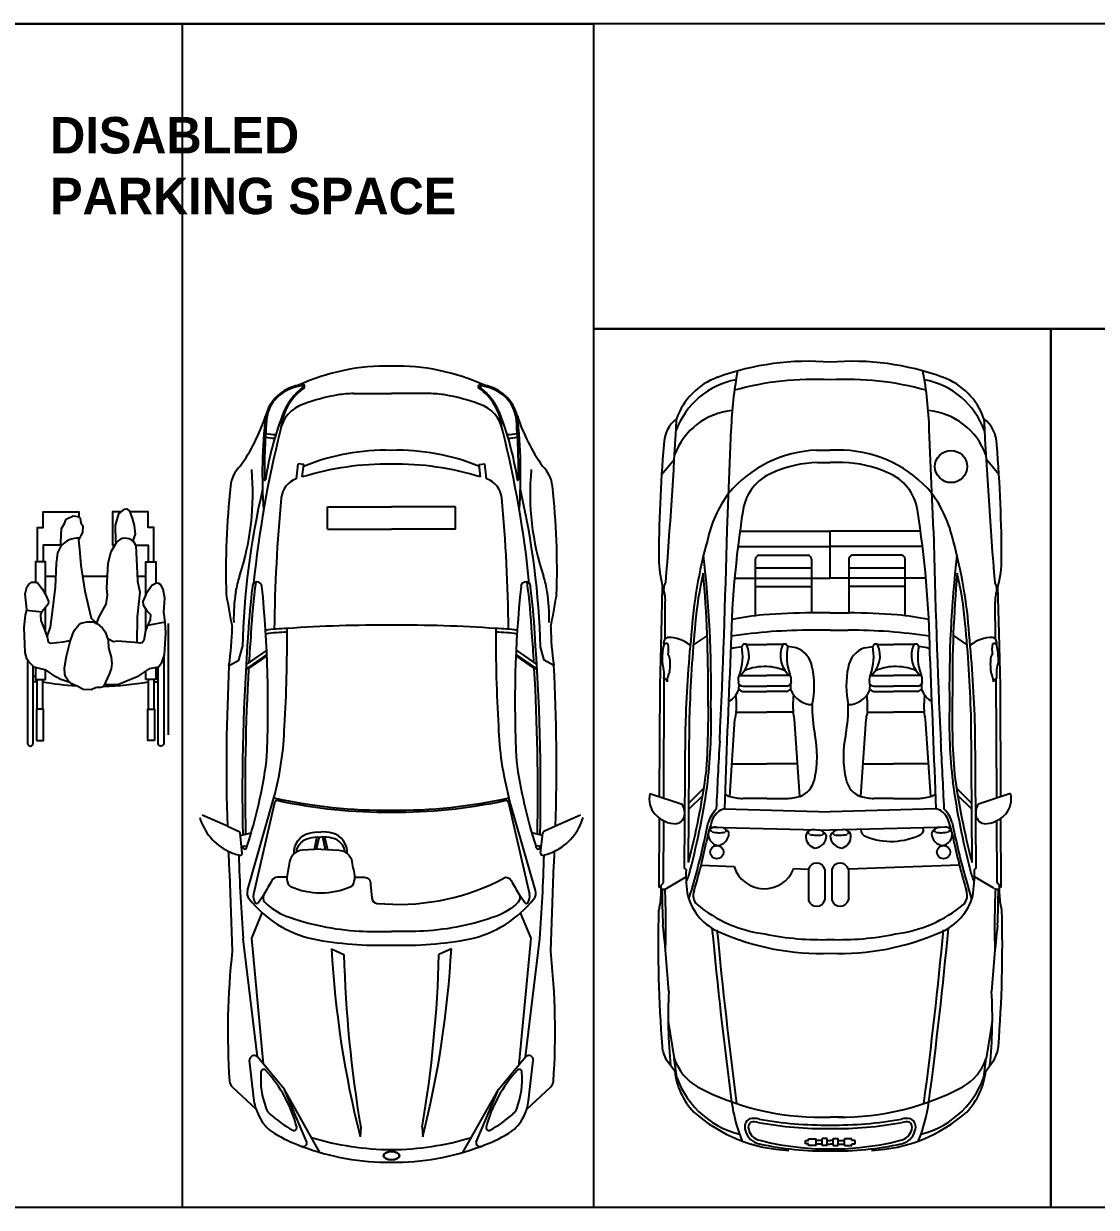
# Model space of a CAD drawing. Header units: inches. Extents: x 484217 to 497210, y -26946 to -21493.
# Drawn here: x 491045 to 491280.5, y -23267.5 to -23007.7 of the extents above; entities that cross this region are included whole.
import ezdxf

# ---------------------------------------------------------------- set-up
doc = ezdxf.new("R2010")
doc.units = ezdxf.units.IN
doc.header["$LTSCALE"] = 20
doc.header["$MEASUREMENT"] = 0
for name, color, linetype in [('ceco.net 217 Nissan Z350 - top', 145, 'Continuous'), ('ceco.net 92', 9, 'Continuous'), ('Parking', 7, 'Continuous')]:
    doc.layers.add(name, color=color, linetype=linetype)
doc.styles.get("Standard").update_dxf_attribs({"font": ''})
doc.styles.get('Standard').set_extended_font_data('MicrogrammaSSi', bold=True)

msp = doc.modelspace()

# ---------------------------------------------------------------- linework, layer by layer
at = {"color": 0}
for p, q in [((491049.32, -23122.23), (491049.32, -23122.29)), ((491072.34, -23122.23), (491072.34, -23122.29)), ((491049.81, -23128.98), (491052.13, -23128.98)), ((491057.94, -23128.98), (491063.45, -23128.98)), ((491069.99, -23128.98), (491071.85, -23128.98)), ((491045.66, -23136.49), (491048.99, -23136.81)), ((491072.26, -23139.77), (491076.18, -23139.06)), ((491076.75, -23139.37), (491076.75, -23163.87)), ((491047.6, -23151.01), (491047.11, -23151.01)), ((491048, -23152.23), (491047.11, -23152.23)), ((491047.99, -23158.2), (491047.99, -23151.72)), ((491049.22, -23158.2), (491049.22, -23151.72)), ((491072.44, -23158.2), (491072.44, -23151.72)), ((491073.66, -23158.2), (491073.66, -23151.72)), ((491073.66, -23152.23), (491074.55, -23152.23)), ((491074.06, -23151.01), (491074.55, -23151.01))]:
    msp.add_line(p, q, dxfattribs=at)
for points in [[(491050.19, -23142.22), (491050.95, -23140.21), (491051.35, -23136.81), (491052.04, -23131.4), (491052.23, -23126.24), (491052.5, -23123.91), (491053.19, -23122.59), (491053.19, -23121.52), (491053.32, -23118.53), (491054.01, -23117.44), (491054.34, -23116.49), (491055.91, -23115.8), (491056.95, -23115.93), (491057.42, -23116.3), (491057.55, -23117.31), (491058.05, -23117.97), (491057.93, -23119.42), (491057.61, -23120.07), (491057.05, -23121.14), (491057.3, -23123.09), (491057.61, -23126.68), (491058.43, -23132.34), (491059.88, -23138.26), (491060.7, -23139.07), (491061.01, -23139.45), (491061.64, -23137.91), (491063.11, -23135.18), (491063.43, -23133.16), (491063.32, -23131.62), (491063.59, -23126.18), (491064.22, -23123.6), (491065.42, -23121.65), (491065.23, -23121.33), (491065.18, -23117.91), (491065.42, -23117.11), (491065.92, -23115.34), (491067.18, -23114.34), (491067.71, -23114.26), (491068.28, -23114.71), (491068.88, -23116.25), (491069.29, -23117.9), (491069.48, -23119.76), (491068.97, -23121.21), (491069.67, -23122.28), (491069.98, -23128.32), (491069.99, -23130.11), (491070.56, -23132.53), (491069.93, -23137.95), (491069.84, -23143.61)], [(491048.09, -23125.86), (491048.09, -23118.31), (491049.32, -23118.31), (491049.32, -23114.88), (491057.15, -23114.88), (491057.15, -23116.09)], [(491066.5, -23114.88), (491064.5, -23114.88), (491064.5, -23122.23), (491065.06, -23122.23)], [(491073.57, -23125.86), (491073.57, -23118.31), (491072.34, -23118.31), (491072.34, -23114.88), (491068.34, -23114.88)], [(491053.19, -23122.23), (491049.32, -23122.23), (491049.32, -23125.86)], [(491069.63, -23122.23), (491072.34, -23122.23), (491072.34, -23125.86)], [(491049.81, -23133.09), (491049.81, -23125.86), (491047.6, -23125.86), (491047.6, -23130.36)], [(491071.85, -23133.05), (491071.85, -23125.86), (491074.06, -23125.86), (491074.06, -23130.6)], [(491055.16, -23152.32), (491053.19, -23151.69), (491052.08, -23151.14), (491049.94, -23149.62), (491047.34, -23148.98), (491046.16, -23147.82), (491045.74, -23147.17), (491045.34, -23145.75), (491045.15, -23140.26), (491045.4, -23137.56), (491045.72, -23136.3), (491045.34, -23132.9), (491045.71, -23131.46), (491046.16, -23130.76), (491046.81, -23130.36), (491047.8, -23130.35), (491048.17, -23130.57), (491049.12, -23131.77), (491049.94, -23133.34), (491050.49, -23134.6), (491050.38, -23135.17), (491049.43, -23136.3), (491048.93, -23136.93), (491048.71, -23137.51), (491048.77, -23138.74), (491049.82, -23141.32), (491050.25, -23142.6), (491050.38, -23143.42), (491050.95, -23143.73), (491053.72, -23143.42), (491054.78, -23143.23), (491055.28, -23143.23)], [(491062.8, -23152.71), (491063.3, -23152.77), (491065.86, -23152.7), (491070.34, -23150.87), (491072.73, -23149.3), (491074.62, -23148.92), (491075.37, -23147.95), (491075.94, -23146.31), (491076.22, -23141.42), (491076.13, -23139.01), (491075.81, -23136.93), (491076, -23133.85), (491075.63, -23131.85), (491075.12, -23130.89), (491074.55, -23130.57), (491074.04, -23130.6), (491073.17, -23131.08), (491071.91, -23132.9), (491071.22, -23134.6), (491071.29, -23135.28), (491072.04, -23136.62), (491072.6, -23137.12), (491072.86, -23137.44), (491072.77, -23138.6), (491072.06, -23140.22), (491071.79, -23141.02), (491071.41, -23143.1), (491071.07, -23143.62), (491070.6, -23143.73), (491069.46, -23143.54), (491065.61, -23143.29), (491064.73, -23143.42), (491063.53, -23142.79)], [(491049.81, -23141.27), (491049.81, -23135.86)], [(491071.85, -23140.83), (491071.85, -23136.28)], [(491058.12, -23153.9), (491057.06, -23153.33), (491055.59, -23152.62), (491054.9, -23152.07), (491054.28, -23151.16), (491054.06, -23150.49), (491053.96, -23149.11), (491054.4, -23146.57), (491055.22, -23143.35), (491055.79, -23141.65), (491056.19, -23140.85), (491057.11, -23139.7), (491057.67, -23139.33), (491058.87, -23139.07), (491060.39, -23139.07), (491061.14, -23139.39), (491062.33, -23140.43), (491062.9, -23141.23), (491063.59, -23143.04), (491063.66, -23144.74), (491064.22, -23146.82), (491064.4, -23148.2), (491064.22, -23149.36), (491063.83, -23150.53), (491062.61, -23153.09), (491062.46, -23153.27), (491061.95, -23153.47), (491061.18, -23153.46), (491060.82, -23153.52), (491059.82, -23153.96), (491058.12, -23153.9)], [(491047.6, -23149.04), (491047.6, -23151.72), (491049.81, -23151.72)], [(491049.81, -23151.72), (491049.81, -23149.58)], [(491074.06, -23149.03), (491074.06, -23151.72), (491071.85, -23151.72)], [(491071.85, -23151.72), (491071.85, -23149.88)]]:
    msp.add_lwpolyline(points, dxfattribs=at)
for points in [[(491045.89, -23147.4), (491045.89, -23165.71, 1), (491047.11, -23165.71), (491047.11, -23148.76, 1)], [(491075.77, -23146.81), (491075.77, -23165.71, -1), (491074.55, -23165.71), (491074.55, -23148.93, -1)]]:
    msp.add_lwpolyline(points, format="xyb", dxfattribs=at)
for points in [[(491047.88, -23165.06), (491049.35, -23165.06), (491049.35, -23158.2), (491047.88, -23158.2)], [(491073.77, -23165.06), (491072.3, -23165.06), (491072.3, -23158.2), (491073.77, -23158.2)]]:
    msp.add_lwpolyline(points, close=True, dxfattribs=at)
for centre, radius, start, end in [((491057.09, -23125.82), 5.18, 88.371, 138.7437), ((491067.35, -23123.24), 2.55, 48.5827, 139.3844), ((491060.88, -23084.82), 68.38, 260.1799, 266.3301), ((491060.88, -23084.82), 68.38, 271.3819, 279.73)]:
    msp.add_arc(centre, radius, start, end, dxfattribs=at)
at = {"layer": 'ceco.net 217 Nissan Z350 - top'}
for p, q in [((491117.46, -23088.94), (491125.77, -23088.94)), ((491134.09, -23088.94), (491125.77, -23088.94)), ((491104.92, -23107.66), (491105.31, -23104.37)), ((491106.52, -23104.52), (491105.31, -23104.37)), ((491106.2, -23107.24), (491106.52, -23104.52)), ((491145.03, -23104.52), (491146.24, -23104.37)), ((491145.35, -23107.24), (491145.03, -23104.52)), ((491146.63, -23107.66), (491146.24, -23104.37)), ((491111.75, -23118.68), (491111.75, -23113.8)), ((491111.75, -23113.8), (491125.77, -23113.8)), ((491139.8, -23113.8), (491125.77, -23113.8)), ((491139.8, -23118.68), (491139.8, -23113.8)), ((491111.75, -23118.68), (491125.77, -23118.68)), ((491139.8, -23118.68), (491125.77, -23118.68)), ((491098.4, -23145.27), (491093.85, -23148.41)), ((491153.15, -23145.27), (491157.7, -23148.41)), ((491098.44, -23146.23), (491093.79, -23149.44)), ((491098.45, -23146.5), (491094.41, -23149.3)), ((491153.1, -23146.5), (491157.14, -23149.3)), ((491153.11, -23146.23), (491157.76, -23149.44)), ((491094.41, -23149.3), (491093.79, -23149.44)), ((491157.14, -23149.3), (491157.76, -23149.44)), ((491094.15, -23198), (491099.98, -23177.64)), ((491100.11, -23178.73), (491095.47, -23198.81)), ((491151.44, -23178.73), (491156.08, -23198.81)), ((491157.4, -23198), (491151.57, -23177.64)), ((491089.75, -23183.92), (491084.24, -23181.47)), ((491167.31, -23181.47), (491161.8, -23183.92)), ((491089.75, -23183.92), (491092.31, -23185.05)), ((491161.8, -23183.92), (491159.24, -23185.05)), ((491093.02, -23189.85), (491092.54, -23185.38)), ((491092.61, -23185.97), (491094.98, -23185.38)), ((491109.41, -23186.26), (491108.8, -23189.04)), ((491109.87, -23186.26), (491109.26, -23189.01)), ((491110.63, -23186.26), (491111.24, -23189.01)), ((491111.09, -23186.26), (491111.7, -23189.04)), ((491158.94, -23185.97), (491156.57, -23185.38)), ((491158.53, -23189.85), (491159, -23185.38)), ((491092.85, -23188.24), (491094.11, -23188.23)), ((491158.7, -23188.24), (491157.44, -23188.23)), ((491090.2, -23194.35), (491090.2, -23194.35)), ((491090.2, -23194.35), (491090.81, -23211.31)), ((491160.74, -23211.31), (491161.34, -23194.35)), ((491161.34, -23194.35), (491161.34, -23194.35)), ((491096.52, -23200.68), (491097.75, -23198.91)), ((491155.03, -23200.68), (491153.8, -23198.91)), ((491095.11, -23208.44), (491097.42, -23202.91)), ((491156.43, -23208.44), (491154.13, -23202.91)), ((491096.34, -23234.49), (491093.23, -23208.64)), ((491097.71, -23236.14), (491095.11, -23208.44)), ((491153.84, -23236.14), (491156.43, -23208.44)), ((491155.21, -23234.49), (491158.32, -23208.64)), ((491112.63, -23210.79), (491115.34, -23212.05)), ((491138.92, -23210.79), (491136.2, -23212.05)), ((491095.66, -23244.14), (491094.63, -23235.32)), ((491102.27, -23241.65), (491096.34, -23234.49)), ((491149.28, -23241.65), (491155.21, -23234.49)), ((491155.89, -23244.14), (491156.92, -23235.32)), ((491090.86, -23241.2), (491096.06, -23246.01)), ((491107.19, -23253.21), (491102.27, -23241.65)), ((491110.08, -23255.51), (491102.27, -23241.65)), ((491141.47, -23255.51), (491149.28, -23241.65)), ((491144.36, -23253.21), (491149.28, -23241.65)), ((491155.48, -23246.01), (491160.69, -23241.2)), ((491119.02, -23249.95), (491118.91, -23252.04)), ((491132.52, -23249.95), (491132.63, -23252.04))]:
    msp.add_line(p, q, dxfattribs=at)
for points in [[(491145.25, -23086.99, -0.025591), (491146.17, -23087.1, -0.019947)], [(491104.43, -23189.98, -0.358011), (491107.72, -23185.39, -0.087142), (491110.25, -23185.17)], [(491104.9, -23189.56, -0.316561), (491107.72, -23186.51, -0.087142), (491110.25, -23186.29)], [(491116.06, -23189.98, 0.358011), (491112.78, -23185.39, 0.087142), (491110.25, -23185.17)], [(491115.6, -23189.56, 0.316561), (491112.78, -23186.51, 0.087142), (491110.25, -23186.29)], [(491110.25, -23188.96), (491106.25, -23189.17, 0.352581), (491103.39, -23191.73, -0.008047), (491102.77, -23195.11), (491100.72, -23195.11, 0.270521), (491099.49, -23195.83, -0.000614), (491097.75, -23198.91, 0.331797), (491097.96, -23200.55, 0.11427), (491102.67, -23203.62, 0.074246), (491118.65, -23206.9, 0.021686), (491125.77, -23206.98, 0.021686)], [(491110.25, -23188.96), (491114.24, -23189.17, -0.352581), (491117.11, -23191.73, 0.008047), (491117.73, -23195.11), (491119.78, -23195.11)], [(491119.78, -23195.11, -0.460181), (491121.19, -23196.6), (491121.47, -23199.66, 0.361883), (491122.65, -23200.84, 0.136022), (491149.05, -23196.06, 0.015575)], [(491149.05, -23196.06), (491150.83, -23195.11, -0.270521), (491152.05, -23195.83, 0.000614), (491153.8, -23198.91, -0.331797), (491153.59, -23200.55, -0.11427), (491148.88, -23203.62, -0.074246), (491132.9, -23206.9, -0.021686), (491125.77, -23206.98)], [(491096.06, -23246.01, -0.046528), (491095.66, -23244.14)]]:
    msp.add_lwpolyline(points, format="xyb", dxfattribs=at)
for points in [[(491090.11, -23148.6), (491092.26, -23147.46), (491093.07, -23144.56)], [(491161.44, -23148.6), (491159.29, -23147.46), (491158.48, -23144.56)]]:
    msp.add_lwpolyline(points, dxfattribs=at)
for centre, radius, start, end in [((491124.75, -23129.62), 46.73, 88.7466, 114.4933), ((491126.8, -23129.62), 46.73, 65.5067, 91.2534), ((491106.94, -23096.03), 9.06, 99.9041, 166.3752), ((491107.07, -23096.41), 9.2, 95.9051, 139.5878), ((491113.65, -23097.65), 12.2, 125.5257, 173.823), ((491114.37, -23098.2), 13.33, 127.4553, 156.508), ((491106.94, -23096.03), 9.06, 94.0403, 99.9041), ((491106.14, -23087.46), 0.203, 307.4553, 95.9051), ((491106.33, -23087.39), 0.407, 305.5257, 94.0403), ((491145.22, -23087.39), 0.407, 85.9597, 234.4743), ((491137.9, -23097.65), 12.2, 6.177, 54.4743), ((491145.41, -23087.46), 0.203, 84.0949, 232.5447), ((491137.18, -23098.2), 13.33, 23.492, 52.5447), ((491144.48, -23096.41), 9.2, 40.4122, 84.0949), ((491144.61, -23096.03), 9.06, 13.6248, 80.0959), ((491106.4, -23095.47), 8.09, 141.6225, 169.9734), ((491121.5, -23132.74), 44.14, 99.7499, 109.876), ((491117.46, -23109.27), 20.33, 90, 99.7499), ((491134.09, -23109.27), 20.33, 80.2501, 90), ((491130.05, -23132.74), 44.14, 70.124, 80.2501), ((491145.15, -23095.47), 8.09, 10.0266, 38.3775), ((491166.8, -23118.33), 69.48, 158.5248, 171.3592), ((491108.74, -23098.39), 7.5, 107.4846, 170.5223), ((491142.81, -23098.39), 7.5, 9.4777, 72.5154), ((491084.75, -23118.33), 69.48, 8.6408, 21.4752), ((491058.44, -23080.77), 41.8, 324.7755, 341.7013), ((491208.89, -23106.45), 111.47, 173.5323, 184.1267), ((491224.5, -23105.77), 126.61, 174.694, 180.9527), ((491027.05, -23105.77), 126.61, 359.0473, 5.306), ((491042.66, -23106.45), 111.47, 355.8733, 6.4677), ((491193.11, -23080.77), 41.8, 198.2987, 215.2245), ((491333.22, -23154.82), 238.94, 166.0343, 174.1895), ((491101.22, -23081.02), 17.76, 259.8693, 266.5027), ((491101.22, -23081.02), 16.94, 259.5486, 267.1496), ((490918.33, -23154.82), 238.94, 5.8105, 13.9657), ((491150.32, -23081.02), 16.94, 272.8504, 280.4514), ((491150.32, -23081.02), 17.76, 273.4973, 280.1307), ((491124.39, -23148.25), 46.87, 88.3019, 112.4712), ((491127.16, -23148.25), 46.87, 67.5288, 91.6981), ((491097.34, -23109.92), 6.93, 133.2966, 174.4955), ((491038.4, -23110.96), 56.94, 341.493, 5.3704), ((491124.92, -23167.66), 63.25, 89.2268, 107.2211), ((491126.63, -23167.66), 63.25, 72.7789, 90.7732), ((491213.15, -23110.96), 56.94, 174.6296, 198.507), ((491154.21, -23109.92), 6.93, 5.5045, 46.7034), ((491098.01, -23107.87), 0.102, 180.9527, 351.3592), ((491106.42, -23112.3), 4.88, 108.4757, 174.5355), ((491124.92, -23167.66), 63.25, 108.4365, 108.4757), ((491126.63, -23167.66), 63.25, 71.5243, 71.5635), ((491145.13, -23112.3), 4.88, 5.4645, 71.5243), ((491153.54, -23107.87), 0.102, 188.6408, 359.0473), ((491254.91, -23127.71), 165.49, 173.5977, 181.8724), ((491264.07, -23148.77), 171.05, 166.8904, 178.5895), ((490987.48, -23148.77), 171.05, 1.4105, 13.1096), ((490996.64, -23127.71), 165.49, 358.1276, 6.4023), ((491435.62, -23143.79), 335.58, 174.5355, 179.4658), ((490815.92, -23143.79), 335.58, 0.5342, 5.4645), ((491111.67, -23135.49), 20.33, 161.493, 171.3658), ((491139.88, -23135.49), 20.33, 8.6342, 18.507), ((491130.48, -23138.34), 39.35, 171.3658, 181.1753), ((491240.75, -23149.8), 146.67, 172.7976, 176.78), ((491241.36, -23149.8), 146.67, 172.3693, 176.78), ((491096.29, -23131.33), 1.05, 4.2807, 184.2807), ((490851.11, -23156.92), 247.56, 357.0673, 5.9516), ((491400.44, -23156.92), 247.56, 174.0484, 182.9327), ((491155.26, -23131.33), 1.05, 355.7193, 175.7193), ((491010.19, -23149.8), 146.67, 3.22, 7.6307), ((491010.8, -23149.8), 146.67, 3.22, 7.2024), ((491121.07, -23138.34), 39.35, 358.8247, 8.6342), ((493113.78, -22771.12), 2056.39, 190.13882, 190.34053), ((489137.12, -22771), 2057.05, 349.65951, 349.86115), ((491040.25, -23140.33), 50.53, 350.578, 0.0994), ((491123.36, -23426.38), 286.61, 89.5164, 94.0995), ((491128.19, -23426.38), 286.61, 85.9005, 90.4836), ((491211.3, -23140.33), 50.53, 179.9006, 189.422), ((491563.61, -23176.29), 470.58, 175.7675, 181.1621), ((491564.22, -23176.29), 470.58, 175.7675, 176.5495), ((491103.24, -23172.62), 32.12, 90.6726, 99.1168), ((491103.24, -23172.62), 31.31, 90.6802, 99.2602), ((490792.05, -23142.97), 310.82, 356.5007, 0.4537), ((491459.5, -23142.97), 310.82, 179.5463, 183.4993), ((491148.31, -23172.62), 32.12, 80.8832, 89.3274), ((491148.31, -23172.62), 31.31, 80.7398, 89.3198), ((490687.33, -23176.29), 470.58, 3.4505, 4.2325), ((490687.94, -23176.29), 470.58, 358.8379, 4.2325), ((491515.54, -23170.56), 426, 177.0446, 181.7963), ((491564.22, -23176.29), 470.58, 176.711, 181.1438), ((490687.33, -23176.29), 470.58, 358.8562, 3.289), ((490736.01, -23170.56), 426, 358.2037, 2.9554), ((491034.58, -23159.98), 67.74, 344.884, 358.3444), ((491216.97, -23159.98), 67.74, 181.6556, 195.116), ((490986.62, -23153.97), 112.82, 342.3221, 352.0432), ((491264.93, -23153.97), 112.82, 187.9568, 197.6779), ((491124.8, -23065.51), 114.89, 257.5192, 270.486), ((491100.71, -23178.87), 0.61, 77.9589, 166.9841), ((491124.8, -23065.91), 114.89, 257.9589, 270.486), ((491126.75, -23065.51), 114.89, 269.514, 282.4808), ((491126.75, -23065.91), 114.89, 269.514, 282.0411), ((491150.84, -23178.87), 0.61, 13.0159, 102.0411), ((491095.18, -23178.61), 11.98, 196.2112, 244.1117), ((491156.36, -23178.61), 11.98, 295.8883, 343.7888), ((491092.14, -23185.42), 0.407, 6.0515, 66.0281), ((491159.41, -23185.42), 0.407, 113.9719, 173.9485), ((491095.18, -23178.61), 11.98, 244.1117, 257.1585), ((491515.54, -23170.56), 426, 182.532, 183.201), ((491563.61, -23176.29), 470.58, 181.4548, 181.4893), ((491093.59, -23188.51), 0.407, 181.4893, 342.1051), ((490986.62, -23153.97), 112.82, 342.1051, 342.3221), ((491264.93, -23153.97), 112.82, 197.6779, 197.8949), ((491157.96, -23188.51), 0.407, 197.8949, 358.5107), ((490687.94, -23176.29), 470.58, 358.5107, 358.5452), ((491156.36, -23178.61), 11.98, 282.8415, 295.8883), ((490736.01, -23170.56), 426, 356.799, 357.468), ((491455.98, -23180.2), 363.87, 181.5779, 184.4821), ((491092.61, -23189.89), 0.407, 257.1585, 6.0515), ((490795.56, -23180.2), 363.87, 355.5179, 358.4221), ((491158.94, -23189.89), 0.407, 173.9485, 282.8415), ((491106.25, -23195.11), 3.48, 180, 208.5339), ((491103.91, -23196.39), 0.813, 208.5339, 246.162), ((491110.25, -23182.03), 16.5, 246.162, 293.838), ((491116.59, -23196.39), 0.813, 293.838, 331.4661), ((491114.25, -23195.11), 3.48, 331.4661, 0), ((491096.1, -23198.56), 2.03, 164.0101, 218.3433), ((491114.01, -23184.39), 24.87, 218.3433, 257.2458), ((491097.7, -23199.33), 2.29, 166.9841, 216.4286), ((491137.53, -23184.39), 24.87, 282.7542, 321.6567), ((491153.85, -23199.33), 2.29, 323.5714, 13.0159), ((491155.45, -23198.56), 2.03, 321.6567, 15.9899), ((491096.19, -23200.44), 0.407, 216.4286, 325.1391), ((491155.36, -23200.44), 0.407, 214.8609, 323.5714), ((491123.46, -23129.29), 80.75, 259.34, 271.642), ((491128.09, -23129.29), 80.75, 268.358, 280.66), ((491252.02, -23228.99), 162.17, 173.7429, 183.8369), ((491327.72, -23199.11), 215.41, 183.1086, 194.2224), ((491384.01, -23205.1), 268.75, 181.4821, 189.6074), ((490867.54, -23205.1), 268.75, 350.3926, 358.5179), ((490923.83, -23199.11), 215.41, 345.7776, 356.8914), ((490999.53, -23228.99), 162.17, 356.1631, 6.2571), ((491095.64, -23235.23), 1.02, 46.6747, 185.0064), ((491155.91, -23235.23), 1.02, 354.9936, 133.3253), ((491114.81, -23239.41), 17.75, 174.9509, 201.4207), ((491097.73, -23237.9), 0.61, 42.5307, 174.9509), ((491076.36, -23257.51), 29.61, 14.8524, 42.5307), ((491175.19, -23257.51), 29.61, 137.4693, 165.1476), ((491136.74, -23239.41), 17.75, 338.5793, 5.0491), ((491153.82, -23237.9), 0.61, 5.0491, 137.4693), ((491092.24, -23239.7), 2.03, 183.8369, 227.2292), ((491159.31, -23239.7), 2.03, 312.7708, 356.1631), ((491145.66, -23242.91), 10.3, 342.4749, 353.1305), ((491105.89, -23242.91), 10.3, 197.5251, 223.6542), ((491101.12, -23244.78), 3.05, 201.4207, 228.3489), ((491150.43, -23244.78), 3.05, 311.6511, 338.5793), ((491145.66, -23242.91), 10.3, 316.3458, 342.4749), ((491117.61, -23226.24), 27.87, 228.3489, 240.9818), ((491133.94, -23226.24), 27.87, 299.0182, 311.6511), ((491103.73, -23244.97), 7.32, 223.6542, 239.3683), ((491118.69, -23219.71), 36.68, 239.3683, 249.9403), ((491104.39, -23250.07), 0.61, 240.9818, 14.8524), ((491132.86, -23219.71), 36.68, 290.0597, 300.6317), ((491147.16, -23250.07), 0.61, 165.1476, 299.0182), ((491147.82, -23244.97), 7.32, 300.6317, 316.3458), ((491106.4, -23253.4), 0.813, 248.9914, 13.5083), ((491124.76, -23205.58), 52.04, 248.9914, 271.1113), ((491126.4, -23191.48), 63.41, 253.3447, 269.432), ((491125.15, -23191.48), 63.41, 270.568, 286.6553), ((491126.78, -23205.58), 52.04, 268.8887, 291.0086), ((491145.15, -23253.4), 0.813, 166.4917, 291.0086)]:
    msp.add_arc(centre, radius, start, end, dxfattribs=at)
at = {"layer": 'ceco.net 217 Nissan Z350 - top', "extrusion": (0, 0, -1)}
msp.add_ellipse((491125.77, -23256.22), major_axis=(-1.74, 0), ratio=0.521468, dxfattribs=at)
at = {"layer": 'ceco.net 217 Nissan Z350 - top'}
msp.add_ellipse((491125.77, -23256.22), major_axis=(1.74, 0), ratio=0.521468, dxfattribs=at)
at = {"layer": 'ceco.net 92', "linetype": 'ByBlock', "ltscale": 0.4}
for p, q in [((491199.44, -23118.89), (491200.35, -23096.81)), ((491244.77, -23118.89), (491243.86, -23096.81)), ((491219.12, -23101.38), (491222.11, -23101.38)), ((491225.09, -23101.38), (491222.11, -23101.38)), ((491185.07, -23106.7), (491187.88, -23103.32)), ((491259.14, -23106.7), (491256.33, -23103.32)), ((491219.33, -23104.05), (491222.11, -23104.05)), ((491224.88, -23104.05), (491222.11, -23104.05)), ((491202.26, -23119.16), (491222.11, -23119.16)), ((491241.95, -23119.16), (491222.11, -23119.16)), ((491222.11, -23129.42), (491222.11, -23119.16)), ((491201.83, -23122.53), (491222.11, -23122.53)), ((491206.41, -23124.43), (491217.26, -23124.43)), ((491242.38, -23122.53), (491222.11, -23122.53)), ((491237.8, -23124.43), (491226.95, -23124.43)), ((491205.67, -23137.69), (491205.67, -23125.3)), ((491205.67, -23127.2), (491217.99, -23127.2)), ((491217.99, -23125.3), (491217.99, -23137.06)), ((491226.22, -23125.3), (491226.22, -23137.06)), ((491226.22, -23127.2), (491238.54, -23127.2)), ((491238.54, -23137.69), (491238.54, -23125.3)), ((491201.11, -23129.42), (491222.11, -23129.42)), ((491243.1, -23129.42), (491222.11, -23129.42)), ((491185.04, -23141.53), (491185.31, -23131.27)), ((491205.67, -23131.31), (491217.99, -23131.31)), ((491238.54, -23131.31), (491226.22, -23131.31)), ((491259.17, -23141.53), (491258.9, -23131.27)), ((491185.85, -23142.88), (491185.89, -23134.68)), ((491258.36, -23142.88), (491258.32, -23134.68)), ((491222.11, -23137.06), (491217.99, -23137.06)), ((491222.11, -23137.06), (491226.22, -23137.06)), ((491184.75, -23152.98), (491185.04, -23141.53)), ((491192.04, -23144.18), (491195.1, -23142.09)), ((491222.11, -23140.89), (491218.17, -23140.89)), ((491222.11, -23140.89), (491226.04, -23140.89)), ((491252.16, -23144.09), (491249.12, -23141.98)), ((491259.46, -23152.98), (491259.17, -23141.53)), ((491200.84, -23144.75), (491202.68, -23144.44)), ((491203.74, -23143.99), (491208.2, -23143.99)), ((491211.7, -23143.99), (491208.2, -23143.99)), ((491214.61, -23144.75), (491212.77, -23144.44)), ((491229.6, -23144.75), (491231.44, -23144.44)), ((491232.51, -23143.99), (491236.01, -23143.99)), ((491240.47, -23143.99), (491236.01, -23143.99)), ((491243.37, -23144.75), (491241.54, -23144.44)), ((491184.64, -23177.4), (491184.75, -23152.98)), ((491185.56, -23177.71), (491185.67, -23151.45)), ((491202.32, -23150.82), (491208.2, -23150.82)), ((491202.9, -23153.18), (491208.2, -23153.18)), ((491213.12, -23150.82), (491208.2, -23150.82)), ((491212.54, -23153.18), (491208.2, -23153.18)), ((491231.09, -23150.82), (491236.01, -23150.82)), ((491231.67, -23153.18), (491236.01, -23153.18)), ((491241.89, -23150.82), (491236.01, -23150.82)), ((491241.31, -23153.18), (491236.01, -23153.18)), ((491258.65, -23177.71), (491258.54, -23151.45)), ((491259.57, -23177.4), (491259.46, -23152.98)), ((491202.91, -23154.34), (491208.2, -23154.34)), ((491212.53, -23154.34), (491208.2, -23154.34)), ((491231.68, -23154.34), (491236.01, -23154.34)), ((491241.3, -23154.34), (491236.01, -23154.34)), ((491190.97, -23191.87), (491191.19, -23159.55)), ((491200.05, -23177.37), (491201.19, -23160.39)), ((491201.47, -23158.9), (491208.2, -23158.9)), ((491213.98, -23158.9), (491208.2, -23158.9)), ((491215.4, -23177.37), (491214.25, -23160.39)), ((491228.81, -23177.37), (491229.96, -23160.39)), ((491230.23, -23158.9), (491236.01, -23158.9)), ((491242.75, -23158.9), (491236.01, -23158.9)), ((491244.16, -23177.37), (491243.02, -23160.39)), ((491253.24, -23191.87), (491253.02, -23159.55)), ((491190.09, -23193.11), (491190.3, -23162.01)), ((491254.12, -23193.11), (491253.91, -23162.01)), ((491200.53, -23170.23), (491208.2, -23170.23)), ((491214.91, -23170.23), (491208.2, -23170.23)), ((491229.3, -23170.23), (491236.01, -23170.23)), ((491243.68, -23170.23), (491236.01, -23170.23)), ((491182.53, -23176.69), (491189.58, -23179.06)), ((491191.06, -23178.82), (491194.38, -23175.55)), ((491253.15, -23178.82), (491249.83, -23175.55)), ((491261.68, -23176.69), (491254.63, -23179.06)), ((491191.05, -23180.17), (491194.12, -23177.17)), ((491208.2, -23177.81), (491202.9, -23177.81)), ((491208.2, -23177.81), (491212.54, -23177.81)), ((491236.01, -23177.81), (491231.67, -23177.81)), ((491236.01, -23177.81), (491241.31, -23177.81)), ((491253.16, -23180.17), (491250.1, -23177.17)), ((491198.86, -23180.05), (491222.11, -23180.72)), ((491245.35, -23180.05), (491222.11, -23180.72)), ((491184.56, -23197.37), (491184.62, -23182.13)), ((491185.48, -23196.32), (491185.54, -23182.69)), ((491195.7, -23184.11), (491222.11, -23184.76)), ((491248.51, -23184.11), (491222.11, -23184.76)), ((491258.73, -23196.32), (491258.67, -23182.69)), ((491259.65, -23197.37), (491259.59, -23182.13)), ((491190.46, -23193.41), (491190.09, -23193.11)), ((491193.75, -23192.48), (491201.01, -23192.74)), ((491214.08, -23193.21), (491217.32, -23193.32)), ((491217.31, -23193.35), (491217.31, -23200.13)), ((491220.93, -23193.35), (491220.93, -23200.13)), ((491222.47, -23193.35), (491222.47, -23200.13)), ((491250.46, -23192.48), (491226.08, -23193.35)), ((491226.08, -23193.35), (491226.08, -23200.13)), ((491253.75, -23193.41), (491254.12, -23193.11)), ((491184.56, -23197.37), (491185.48, -23196.32)), ((491186.2, -23197.53), (491190.44, -23194.98)), ((491258.01, -23197.53), (491253.77, -23194.98)), ((491259.65, -23197.37), (491258.73, -23196.32)), ((491186.52, -23226.79), (491187.85, -23234.85)), ((491257.69, -23226.79), (491256.36, -23234.85)), ((491187.96, -23237.64), (491186.16, -23235.24)), ((491188.4, -23239), (491187.85, -23234.85)), ((491255.82, -23239), (491256.36, -23234.85)), ((491256.26, -23237.64), (491258.05, -23235.24)), ((491219.24, -23247.75), (491222.11, -23247.75)), ((491224.97, -23247.75), (491222.11, -23247.75)), ((491216.64, -23253.62), (491216.64, -23252.87)), ((491216.64, -23252.87), (491217.33, -23252.87)), ((491217.33, -23253.62), (491216.64, -23253.62)), ((491217.33, -23252.53), (491218.98, -23252.53)), ((491217.33, -23252.87), (491217.33, -23252.53)), ((491217.33, -23253.99), (491217.33, -23253.62)), ((491218.98, -23253.99), (491217.33, -23253.99)), ((491218.98, -23253.99), (491218.98, -23252.53)), ((491220.35, -23252.86), (491218.98, -23252.86)), ((491220.35, -23253.66), (491218.98, -23253.66)), ((491220.35, -23253.98), (491220.35, -23252.43)), ((491221.46, -23252.43), (491220.35, -23252.43)), ((491221.46, -23253.98), (491220.35, -23253.98)), ((491221.46, -23253.98), (491221.46, -23252.43)), ((491221.46, -23252.86), (491222.11, -23252.86)), ((491221.46, -23253.66), (491222.11, -23253.66)), ((491222.75, -23252.86), (491222.11, -23252.86)), ((491222.75, -23253.66), (491222.11, -23253.66)), ((491222.75, -23253.98), (491222.75, -23252.43)), ((491222.75, -23252.43), (491223.86, -23252.43)), ((491222.75, -23253.98), (491223.86, -23253.98)), ((491223.86, -23253.98), (491223.86, -23252.43)), ((491223.86, -23252.86), (491225.23, -23252.86)), ((491223.86, -23253.66), (491225.23, -23253.66)), ((491226.88, -23252.53), (491225.23, -23252.53)), ((491225.23, -23253.99), (491225.23, -23252.53)), ((491225.23, -23253.99), (491226.88, -23253.99)), ((491226.88, -23252.87), (491226.88, -23252.53)), ((491227.57, -23252.87), (491226.88, -23252.87)), ((491226.88, -23253.62), (491227.57, -23253.62)), ((491226.88, -23253.99), (491226.88, -23253.62)), ((491227.57, -23253.62), (491227.57, -23252.87))]:
    msp.add_line(p, q, dxfattribs=at)
for centre, radius in [((491248.63, -23104.96), 3.53), ((491197.22, -23189.59), 1.46), ((491246.99, -23189.59), 1.46)]:
    msp.add_circle(centre, radius, dxfattribs=at)
for centre, radius, start, end in [((491217.23, -23139.58), 57.73, 85.1527, 110.1177), ((491226.98, -23139.58), 57.73, 69.8823, 94.8473), ((491202.36, -23099.31), 14.81, 109.6924, 160.8549), ((491283.29, -23099.44), 82.98, 169.2493, 178.1871), ((491160.92, -23099.44), 82.98, 1.8129, 10.7507), ((491241.85, -23099.31), 14.81, 19.1451, 70.3076), ((491204.65, -23103.06), 17.46, 100.6567, 160.0564), ((491218.39, -23150.1), 64.27, 86.6883, 105.6387), ((491225.82, -23150.1), 64.27, 74.3613, 93.3117), ((491239.56, -23103.06), 17.46, 19.9436, 79.3433), ((491201.93, -23107.5), 14.89, 95.1855, 159.9599), ((491242.28, -23107.5), 14.89, 20.0401, 84.8145), ((491192.79, -23100.18), 7.23, 127.6439, 179.7412), ((489970.18, -23031.85), 1219.8, 355.36643, 357.05785), ((492474.03, -23031.85), 1219.8, 182.94215, 184.63357), ((491251.42, -23100.18), 7.23, 0.2588, 52.3561), ((491489.97, -23125.84), 305.5, 175.1765, 180.0216), ((491220.06, -23127.8), 26.44, 92.0343, 140.1143), ((491224.15, -23127.8), 26.44, 39.8857, 87.9657), ((490954.24, -23125.84), 305.5, 359.9784, 4.8235), ((491213.35, -23116.12), 10.53, 111.7101, 170.897), ((491220.31, -23130.67), 26.64, 92.0984, 114.0437), ((491223.9, -23130.67), 26.64, 65.9563, 87.9016), ((491230.86, -23116.12), 10.53, 9.103, 68.2899), ((491222.02, -23127.05), 27.52, 143.9343, 167.7068), ((491222.19, -23127.05), 27.52, 12.2932, 36.0657), ((491429.3, -23149.93), 229.11, 171.0919, 179.0334), ((491014.91, -23149.93), 229.11, 0.9666, 8.9081), ((489265.61, -23075.16), 1934.33, 357.33196, 358.7046), ((493178.6, -23075.16), 1934.33, 181.2954, 182.66804), ((491292.55, -23148.52), 101.18, 164.3305, 176.2171), ((491151.66, -23148.52), 101.18, 3.7829, 15.6695), ((490945.63, -23153.28), 250.33, 359.066, 6.6276), ((491206.57, -23125.32), 0.901, 100.5292, 179.2673), ((491217.09, -23125.32), 0.901, 0.7327, 79.4708), ((491227.12, -23125.32), 0.901, 100.5292, 179.2673), ((491237.64, -23125.32), 0.901, 0.7327, 79.4708), ((491498.58, -23153.28), 250.33, 173.3724, 180.934), ((491208.36, -23124.92), 23.91, 182.4883, 197.2956), ((491235.85, -23124.92), 23.91, 342.7044, 357.5117), ((491261.25, -23144.81), 68.99, 166.2306, 175.4868), ((490923.06, -23152.24), 272.23, 359.4389, 5.0266), ((491521.15, -23152.24), 272.23, 174.9734, 180.5611), ((491182.96, -23144.81), 68.99, 4.5132, 13.7694), ((491188.23, -23131.9), 2.7, 145.9627, 202.8464), ((491255.98, -23131.9), 2.7, 337.1536, 34.0373), ((491180.85, -23134.25), 5.06, 355.0531, 14.8779), ((491263.36, -23134.25), 5.06, 165.1221, 184.9469), ((491213.89, -23205.21), 68.02, 95.4594, 101.3809), ((491220.24, -23315.61), 178.57, 90.7214, 94.1173), ((491223.97, -23315.61), 178.57, 85.8827, 89.2786), ((491230.32, -23205.21), 68.02, 78.6191, 84.5406), ((491481.61, -23167.96), 290.54, 174.3558, 178.3419), ((490962.6, -23167.96), 290.54, 1.6581, 5.6442), ((491186.99, -23143.82), 1.48, 111.7287, 193.4079), ((491186.41, -23150.51), 8.07, 52.0438, 89.7332), ((491480.72, -23170.42), 290.54, 174.3558, 178.3419), ((491217.69, -23255.25), 114.37, 89.7605, 98.7394), ((491226.52, -23255.25), 114.37, 81.2606, 90.2395), ((490963.49, -23170.42), 290.54, 1.6581, 5.6442), ((491257.8, -23150.51), 8.07, 90.2668, 127.9562), ((491257.22, -23143.82), 1.48, 346.5921, 68.2713), ((491198.55, -23147.31), 13.37, 166.3848, 182.3157), ((491186.18, -23144.5), 0.708, 65.2059, 151.6073), ((491178.72, -23145.29), 7.89, 352.5852, 10.4484), ((491202.58, -23149.81), 5.35, 109.0023, 115.9052), ((491198.45, -23146.45), 5.84, 307.0727, 24.9288), ((491191.09, -23146.62), 11.79, 340.8012, 10.663), ((491203.39, -23144.65), 0.748, 62.3182, 163.667), ((491217, -23146.45), 5.84, 155.0712, 232.9273), ((491212.05, -23144.65), 0.748, 16.333, 117.6818), ((491224.35, -23146.62), 11.79, 169.337, 199.1988), ((491212.86, -23149.81), 5.35, 7.616, 70.9977), ((491231.35, -23149.81), 5.35, 109.0023, 172.384), ((491227.21, -23146.45), 5.84, 307.0727, 24.9288), ((491219.86, -23146.62), 11.79, 340.8012, 10.663), ((491232.16, -23144.65), 0.748, 62.3182, 163.667), ((491245.76, -23146.45), 5.84, 155.0712, 232.9273), ((491240.82, -23144.65), 0.748, 16.333, 117.6818), ((491253.12, -23146.62), 11.79, 169.337, 199.1988), ((491241.63, -23149.81), 5.35, 64.0948, 70.9977), ((491265.5, -23145.29), 7.89, 169.5516, 187.4148), ((491258.03, -23144.5), 0.708, 28.3927, 114.7941), ((491245.66, -23147.31), 13.37, 357.6843, 13.6152), ((491176.78, -23150.59), 8.85, 354.6053, 18.0669), ((491187.75, -23145.78), 1.32, 203.4077, 226.8454), ((491175.39, -23148.37), 11.57, 352.1001, 8.0858), ((495003.58, -23315.75), 3807.14, 177.44556, 177.95741), ((487440.63, -23315.75), 3807.14, 2.04259, 2.55444), ((491268.82, -23148.37), 11.57, 171.9142, 187.8999), ((491256.46, -23145.78), 1.32, 313.1546, 336.5923), ((491267.43, -23150.59), 8.85, 161.9331, 185.3947), ((491191.69, -23152.39), 5.41, 153.3599, 177.9838), ((491204.17, -23151.68), 2.28, 148.7648, 192.6795), ((491207.61, -23159.8), 10.94, 86.9014, 113.4623), ((491207.83, -23159.8), 10.94, 66.5377, 88.0393), ((491211.27, -23151.68), 2.28, 347.3205, 31.2352), ((491198.86, -23153.12), 19.73, 348.0371, 11.7621), ((491245.35, -23153.12), 19.73, 168.2379, 191.9629), ((491232.94, -23151.68), 2.28, 148.7648, 192.6795), ((491236.38, -23159.8), 10.94, 91.9607, 113.4623), ((491236.6, -23159.8), 10.94, 66.5377, 93.0986), ((491240.04, -23151.68), 2.28, 347.3205, 31.2352), ((491252.52, -23152.39), 5.41, 2.0162, 26.6401), ((491185.41, -23152.28), 0.871, 5.5379, 78.6283), ((491198.11, -23153.21), 3.98, 348.0554, 14.988), ((491203.07, -23151.93), 1.26, 215.6692, 262.0941), ((491212.37, -23151.93), 1.26, 277.9059, 324.3308), ((491217.34, -23153.21), 3.98, 165.012, 191.9446), ((491226.87, -23153.21), 3.98, 348.0554, 14.988), ((491231.84, -23151.93), 1.26, 215.6692, 262.0941), ((491241.14, -23151.93), 1.26, 277.9059, 324.3308), ((491246.1, -23153.21), 3.98, 165.012, 191.9446), ((491258.8, -23152.28), 0.871, 101.3717, 174.4621), ((491038.84, -23159.7), 156.51, 355.3262, 1.7535), ((491197.24, -23152.07), 5.14, 299.3849, 337.6025), ((491200.9, -23155.56), 0.553, 5.1473, 40.3924), ((491181.3, -23157.41), 20.23, 356.1527, 5.3868), ((491203.31, -23152.77), 1.62, 218.5437, 255.9113), ((491212.14, -23152.77), 1.62, 284.0887, 321.4563), ((491218.2, -23152.07), 5.14, 202.3975, 269.5168), ((491234.14, -23157.41), 20.23, 174.6132, 183.8473), ((491214.55, -23155.56), 0.553, 139.6076, 174.8527), ((491226.01, -23152.07), 5.14, 270.4832, 337.6025), ((491229.66, -23155.56), 0.553, 5.1473, 40.3924), ((491210.07, -23157.41), 20.23, 356.1527, 5.3868), ((491232.07, -23152.77), 1.62, 218.5437, 255.9113), ((491240.9, -23152.77), 1.62, 284.0887, 321.4563), ((491246.97, -23152.07), 5.14, 202.3975, 240.6151), ((491262.91, -23157.41), 20.23, 174.6132, 183.8473), ((491243.31, -23155.56), 0.553, 139.6076, 174.8527), ((491405.37, -23159.7), 156.51, 178.2465, 184.6738), ((491082.41, -23161), 113.57, 353.3728, 1.8318), ((491247.43, -23157.97), 29.28, 178.5112, 191.1914), ((491196.78, -23157.97), 29.28, 348.8086, 1.4888), ((491361.8, -23161), 113.57, 178.1682, 186.6272), ((491244.62, -23167.52), 44.01, 168.5401, 170.6809), ((491170.82, -23167.52), 44.01, 9.3191, 11.4599), ((491273.39, -23167.52), 44.01, 168.5401, 170.6809), ((491199.59, -23167.52), 44.01, 9.3191, 11.4599), ((491196.43, -23168.5), 22.79, 346.7952, 12.266), ((491247.78, -23168.5), 22.79, 167.734, 193.2048), ((492189.51, -23223.1), 993.36, 176.65843, 177.52077), ((490254.7, -23223.1), 993.36, 2.47923, 3.34157), ((491032.91, -23150.41), 163.41, 345.3042, 352.2507), ((491033.31, -23152.07), 163.41, 345.3042, 352.2507), ((491213.76, -23172.68), 4.97, 289.219, 348.0957), ((491230.45, -23172.68), 4.97, 191.9043, 250.781), ((491410.9, -23152.07), 163.41, 187.7493, 194.6958), ((491411.3, -23150.41), 163.41, 187.7493, 194.6958), ((491187.17, -23177.96), 4.81, 164.7689, 223.8838), ((491257.04, -23177.96), 4.81, 316.1162, 15.2311), ((491187.02, -23180.88), 3.14, 356.2989, 35.4795), ((491201.68, -23172.68), 4.97, 236.9257, 250.781), ((491203.12, -23166.91), 10.9, 253.6324, 268.8624), ((491212.32, -23166.91), 10.9, 271.1376, 286.3676), ((491231.89, -23166.91), 10.9, 253.6324, 268.8624), ((491241.09, -23166.91), 10.9, 271.1376, 286.3676), ((491242.53, -23172.68), 4.97, 289.219, 303.0743), ((491257.19, -23180.88), 3.14, 144.5205, 183.7011), ((491188.27, -23177.23), 6.11, 221.6852, 270.5151), ((491187.92, -23181.13), 2.24, 280.4061, 1.053), ((491202.41, -23185.3), 7.42, 135.8363, 162.8314), ((491200.06, -23184.03), 4.16, 106.8834, 155.1838), ((491244.15, -23184.03), 4.16, 24.8162, 73.1166), ((491241.81, -23185.3), 7.42, 17.1686, 44.1637), ((491256.29, -23181.13), 2.24, 178.947, 259.5939), ((491255.94, -23177.23), 6.11, 269.4849, 318.3148), ((491031.31, -23150.51), 167.21, 342.8181, 348.7586), ((491230.32, -23194.25), 36.08, 160.6254, 169.304), ((491196.88, -23185.63), 1.56, 72.2023, 183.8493), ((491197.91, -23186.29), 2.14, 22.9147, 86.8342), ((491241.5, -23184.75), 1.09, 303.5132, 27.8422), ((491246.3, -23186.29), 2.14, 93.1658, 157.0853), ((491247.33, -23185.63), 1.56, 356.1507, 107.7977), ((491213.89, -23194.25), 36.08, 10.696, 19.3746), ((491412.9, -23150.51), 167.21, 191.2414, 197.1819), ((491197.98, -23185.55), 2.66, 183.9388, 256.434), ((491195.73, -23185.37), 0.5, 30.3302, 120.425), ((491197.77, -23179.1), 6.23, 255.0343, 281.468), ((491197.08, -23185.35), 2.8, 275.6845, 357.666), ((491199.43, -23185.31), 0.432, 78.3556, 166.1458), ((491218.29, -23186.19), 1.56, 72.2023, 183.8493), ((491219.39, -23186.11), 2.66, 183.9388, 256.434), ((491217.14, -23185.93), 0.5, 30.3302, 120.425), ((491219.18, -23179.66), 6.23, 255.0343, 281.468), ((491218.49, -23185.91), 2.8, 275.6845, 357.666), ((491219.32, -23186.85), 2.14, 22.9147, 86.8342), ((491220.84, -23185.87), 0.432, 78.3556, 166.1458), ((491224.07, -23186.85), 2.14, 93.1658, 157.0853), ((491224.91, -23185.91), 2.8, 182.334, 264.3155), ((491222.55, -23185.87), 0.432, 13.8542, 101.6444), ((491224.21, -23179.66), 6.23, 258.532, 284.9657), ((491225.1, -23186.19), 1.56, 356.1507, 107.7977), ((491224, -23186.11), 2.66, 283.566, 356.0612), ((491226.25, -23185.93), 0.5, 59.575, 149.6698), ((491230.61, -23184.5), 1.81, 182.6246, 249.052), ((491235.43, -23172.32), 14.91, 248.4751, 296.5496), ((491247.13, -23185.35), 2.8, 182.334, 264.3155), ((491244.78, -23185.31), 0.432, 13.8542, 101.6444), ((491246.44, -23179.1), 6.23, 258.532, 284.9657), ((491246.23, -23185.55), 2.66, 283.566, 356.0612), ((491248.48, -23185.37), 0.5, 59.575, 149.6698), ((491073.5, -23162.43), 123.95, 343.2847, 348.3031), ((491370.72, -23162.43), 123.95, 191.6969, 196.7153), ((491219.12, -23193.9), 1.89, 16.8513, 163.1487), ((491224.27, -23193.9), 1.89, 16.8513, 163.1487), ((491217.01, -23194.58), 26.58, 177.4791, 190.0131), ((491182.18, -23191.76), 9.36, 332.4544, 349.1434), ((491207.63, -23190.72), 6.92, 197.033, 338.902), ((491262.03, -23191.76), 9.36, 190.8566, 207.5456), ((491227.2, -23194.58), 26.58, 349.9869, 2.5209), ((491169.7, -23197.94), 15.32, 351.1207, 3.9337), ((491185.49, -23196.18), 1.53, 252.1332, 297.9629), ((491258.72, -23196.18), 1.53, 242.0371, 287.8668), ((491274.51, -23197.94), 15.32, 176.0663, 188.8793), ((491363.2, -23197.59), 178.01, 180.0276, 182.5859), ((491001.03, -23205.87), 185, 358.3259, 2.5417), ((491202.43, -23196.03), 12.02, 195.2643, 247.4887), ((491194.8, -23199.1), 2.79, 158.4928, 223.6718), ((491219.12, -23199.58), 1.89, 196.8513, 343.1487), ((491224.27, -23199.58), 1.89, 196.8513, 343.1487), ((491241.78, -23196.03), 12.02, 292.5113, 344.7357), ((491249.41, -23199.1), 2.79, 316.3282, 21.5072), ((491443.18, -23205.87), 185, 177.4583, 181.6741), ((491081.01, -23197.59), 178.01, 357.4141, 359.9724), ((491468.4, -23210.14), 284.07, 178.4271, 184.4609), ((491306.45, -23225.45), 124.18, 168.317, 169.2763), ((491211.31, -23178.94), 28.82, 230.016, 262.9414), ((491232.9, -23178.94), 28.82, 277.0586, 309.984), ((490975.82, -23210.14), 284.07, 355.5391, 1.5729), ((491137.76, -23225.45), 124.18, 10.7237, 11.683), ((490857.06, -23242.37), 330.36, 3.8554, 6.3862), ((492249.59, -23106.71), 1058.14, 185.39904, 187.47657), ((492250.69, -23107.09), 1058.14, 185.39904, 187.47657), ((491219.87, -23157.51), 54.3, 246.0593, 272.3631), ((491219.99, -23148.97), 59.83, 258.2142, 272.0284), ((491224.34, -23157.51), 54.3, 267.6369, 293.9407), ((491224.22, -23148.97), 59.83, 267.9716, 281.7858), ((490193.52, -23107.09), 1058.14, 352.52343, 354.60096), ((490194.62, -23106.71), 1058.14, 352.52343, 354.60096), ((491587.15, -23242.37), 330.36, 173.6138, 176.1446), ((491288.99, -23225.89), 102.47, 176.792, 185.9071), ((491155.23, -23225.89), 102.47, 354.0929, 3.208), ((491192.58, -23231.5), 7.43, 185.6622, 210.2237), ((491251.63, -23231.5), 7.43, 329.7763, 354.3378), ((491198.93, -23231), 11.74, 199.1815, 239.4917), ((491245.28, -23231), 11.74, 300.5083, 340.8185), ((491207.13, -23232.21), 19.93, 195.8132, 255.6258), ((491203.34, -23235.96), 15.47, 186.2074, 223.5744), ((491237.08, -23232.21), 19.93, 284.3742, 344.1868), ((491240.87, -23235.96), 15.47, 316.4256, 353.7926), ((491219.81, -23190.22), 57.53, 242.1946, 270.5665), ((491224.4, -23190.22), 57.53, 269.4335, 297.8054), ((491214.51, -23221.2), 33.88, 228.6467, 267.5204), ((491236.81, -23239.29), 36.72, 187.9985, 201.6958), ((491229.7, -23221.2), 33.88, 272.4796, 311.3533), ((491207.4, -23239.29), 36.72, 338.3042, 352.0015), ((491205.4, -23249.91), 2.06, 118.739, 203.6977), ((491205.52, -23249.95), 1.4, 126.9791, 200.1098), ((491205.27, -23252.45), 4.43, 74.326, 101.2071), ((491205.22, -23253.64), 4.84, 77.3707, 96.4487), ((491221.24, -23167.46), 82.82, 259.5922, 270.6), ((491221.43, -23163.85), 85.65, 259.9389, 270.4511), ((491222.78, -23163.85), 85.65, 269.5489, 280.0611), ((491222.97, -23167.46), 82.82, 269.4, 280.4078), ((491238.94, -23252.45), 4.43, 78.7929, 105.674), ((491238.99, -23253.64), 4.84, 83.5513, 102.6293), ((491238.69, -23249.95), 1.4, 339.8902, 53.0209), ((491238.81, -23249.91), 2.06, 336.3023, 61.261), ((491207.19, -23249.89), 3.77, 192.9837, 260.0332), ((491207.25, -23249.77), 3.12, 192.2634, 259.2883), ((491236.96, -23249.77), 3.12, 280.7117, 347.7366), ((491237.02, -23249.89), 3.77, 279.9668, 347.0163), ((491220.71, -23189.98), 65.18, 257.4369, 271.2234), ((491220.79, -23199.12), 55.53, 255.275, 264.7118), ((491220.74, -23214.59), 40.15, 262.744, 271.9501), ((491223.5, -23189.98), 65.18, 268.7766, 282.5631), ((491223.47, -23214.59), 40.15, 268.0499, 277.256), ((491223.43, -23199.12), 55.53, 275.2882, 284.725)]:
    msp.add_arc(centre, radius, start, end, dxfattribs=at)
at = {"layer": 'Parking'}
for p, q in [((493725.12, -23007.75), (490922.2, -23007.75)), ((491040.31, -23007.75), (491170.21, -23007.75)), ((491079.93, -23267.55), (491079.93, -23007.75)), ((491170.21, -23074.75), (491170.21, -23007.75)), ((491170.21, -23267.55), (491170.21, -23074.75)), ((491170.21, -23074.75), (491270.51, -23074.75)), ((491270.51, -23074.75), (491170.21, -23074.75)), ((491270.51, -23267.55), (491270.51, -23074.75)), ((491270.51, -23074.75), (491370.81, -23074.75)), ((491270.51, -23074.75), (491270.51, -23267.55)), ((491370.81, -23074.75), (491270.51, -23074.75)), ((491170.21, -23267.55), (491040.31, -23267.55)), ((491270.51, -23267.55), (491170.21, -23267.55)), ((491370.81, -23267.55), (491270.51, -23267.55))]:
    msp.add_line(p, q, dxfattribs=at)

# ---------------------------------------------------------------- texts
at = {"layer": 'Parking', "insert": (491050.83, -23028.23), "char_height": 8, "attachment_point": 1}
msp.add_mtext_dynamic_manual_height_columns('{\\fBahnschrift Light|b1|i0|c0|p34;DISABLED PARKING SPACE}', width=100.3736, gutter_width=1, heights=[0], dxfattribs=at)

doc.saveas('drawing.dxf')
